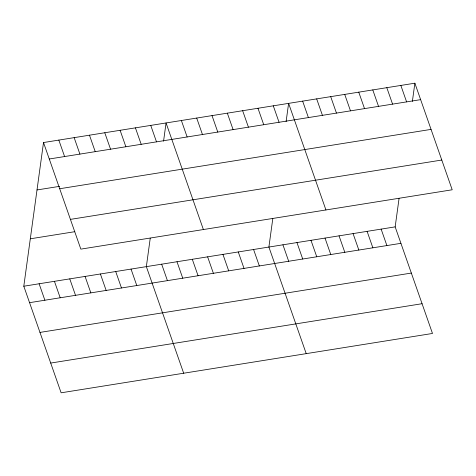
<?xml version="1.0" encoding="UTF-8"?>
<svg xmlns="http://www.w3.org/2000/svg" width="476" height="476" viewBox="0 0 476 476"><rect width="100%" height="100%" fill="white"/><g stroke="black" fill="none" stroke-linecap="round" stroke-linejoin="round"><path stroke-width="0.71" d="M399.067 198.421L395.163 226.874L432.488 333.462L61.124 392.807L23.8 286.219L43.512 142.538L414.876 83.193L452.2 189.781L80.837 249.126L43.512 142.538M150.249 238.184L146.352 266.631L183.676 373.22M163.56 141.194L166.059 122.957L203.389 229.545M272.802 218.603L268.898 247.05L306.223 353.638M286.106 121.606L288.611 103.369L325.935 209.958M412.371 101.43L414.876 83.193M49.272 158.996L420.635 99.645M37.009 189.954L59.619 186.342M59.69 188.74L431.054 129.389M70.424 219.382L441.782 160.037M30.303 238.803L74.803 231.693M23.8 286.219L395.163 226.874M29.56 302.671L400.923 243.325M39.978 332.415L411.341 273.069M50.712 363.063L422.069 303.712M400.846 85.436L406.605 101.888M386.815 87.679L392.575 104.131M372.785 89.922L378.545 106.374M358.755 92.16L364.521 108.617M344.725 94.403L350.491 110.854M381.133 229.111L386.893 245.568M330.701 96.646L336.461 113.098M367.103 231.354L372.863 247.806M316.671 98.889L322.43 115.341M353.073 233.597L358.839 250.049M302.641 101.132L308.4 117.584M339.043 235.84L344.808 252.292M325.013 238.083L330.778 254.535M273.289 105.821L279.055 122.272M310.989 240.32L316.748 256.778M257.974 108.266L263.734 124.718M296.959 242.564L302.718 259.015M242.653 110.718L248.418 127.169M282.928 244.807L288.688 261.259M227.338 113.163L233.097 129.615M212.016 115.614L217.776 132.066M253.577 249.495L259.343 265.947M196.701 118.06L202.461 134.512M238.262 251.947L244.021 268.399M181.38 120.511L187.139 136.963M222.941 254.392L228.706 270.844M207.625 256.844L213.385 273.295M150.743 125.402L156.503 141.86M192.304 259.289L198.07 275.741M135.422 127.854L141.188 144.305M176.989 261.74L182.748 278.192M120.107 130.299L125.866 146.751M161.667 264.186L167.427 280.638M104.785 132.75L110.551 149.202M89.47 135.196L95.23 151.648M131.031 269.083L136.791 285.535M74.149 137.647L79.909 154.099M115.71 271.528L121.475 287.98M58.828 140.093L64.593 156.544M100.394 273.98L106.154 290.431M85.073 276.425L90.839 292.877M69.758 278.876L75.517 295.328M54.437 281.322L60.196 297.774M39.121 283.773L44.881 300.225"/></g></svg>
